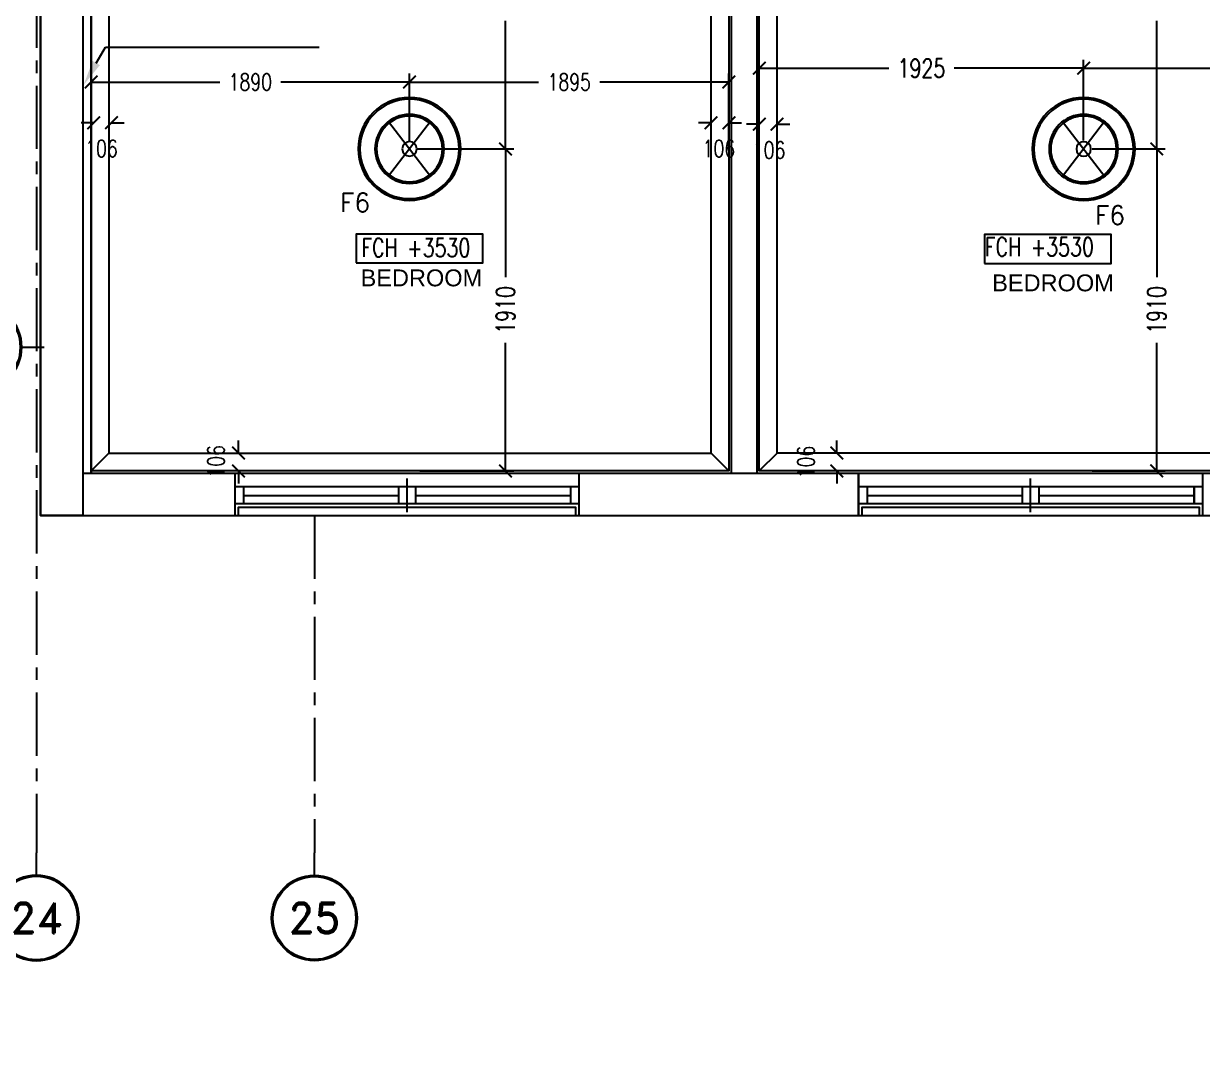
# Model space of a CAD drawing. Header units: millimetres. Extents: x 186805 to 449048, y 2167 to 51540.
# Drawn here: x 420427 to 427423, y 3234 to 9301 of the extents above; entities that cross this region are included whole.
import ezdxf
from ezdxf.enums import TextEntityAlignment as Align

# ---------------------------------------------------------------- set-up
doc = ezdxf.new("R2010")
doc.units = ezdxf.units.MM
for name, pattern in [('BC$0$XR-BAS2-BLOCK-B$1$CENTER', [2, 1.25, -0.25, 0.25, -0.25]), ('CENTER', [2, 1.25, -0.25, 0.25, -0.25]), ('HIDDEN2', [0.1875, 0.125, -0.0625])]:
    doc.linetypes.add(name, pattern=pattern)
doc.layers.get('0').update_dxf_attribs({"linetype": 'CONTINUOUS'})
doc.layers.get('Defpoints').update_dxf_attribs({"linetype": 'CONTINUOUS'})
doc.layers.add('0-60x60-C', color=3, linetype='CONTINUOUS', lineweight=13)
doc.layers.add('wall', color=4, linetype='CONTINUOUS', lineweight=25)
for name, color, linetype in [('0-cornice-C', 3, 'CONTINUOUS'), ('0TG-grid', 9, 'CENTER'), ('0TG-text', 4, 'CONTINUOUS'), ('5 cm Ins.plasticboard', 211, 'CONTINUOUS'), ('A-ABOVE DOOR', 1, 'HIDDEN2'), ('A-CONC-BLDG', 6, 'CONTINUOUS'), ('A-HATCH', 252, 'CONTINUOUS'), ('A-JOINT', 4, 'CONTINUOUS'), ('a-wall', 140, 'CONTINUOUS'), ('A-WIND', 4, 'CONTINUOUS'), ('ALAN', 6, 'CONTINUOUS'), ('BC$0$SHORE-AXE$0$A-SYMBOLS', 55, 'CONTINUOUS'), ('dimension', 7, 'CONTINUOUS'), ('E-ARMATUR', 2, 'CONTINUOUS'), ('TEXT', 3, 'CONTINUOUS'), ('txt1', 4, 'CONTINUOUS')]:
    doc.layers.add(name, color=color, linetype=linetype)
doc.layers.add('D-ACC-150MM THICK', color=7, linetype='CONTINUOUS', true_color=0x309d2a)
doc.styles.add('BC$0$SHORE-AXE$0$ROMAND', font='ROMAND')
doc.styles.add('BW.B$0$SAS', font='sanss___.ttf')
doc.styles.add('ROMANS_075', font='romans.shx', dxfattribs={"width": 0.75})
doc.dimstyles.new('ARCH_1-50B$0', dxfattribs={"dimscale": 1000, "dimtxt": 0.11, "dimasz": 0.075, "dimexe": 0.05, "dimexo": 0.05, "dimgap": 0.055, "dimtad": 0, "dimdec": 0, "dimrnd": 1, "dimzin": 12, "dimdsep": 46, "dimtxsty": 'ROMANS_075', "dimblk1": 'ARCHTICK', "dimblk2": 'ARCHTICK', "dimsah": 1, "dimcen": 0.07, "dimclrd": 9, "dimclre": 9, "dimadec": 0, "dimazin": 0, "dimtfac": 1, "dimtdec": 0, "dimtofl": 0, "dimtmove": 0, "dimatfit": 3, "dimldrblk": 'ARCHTICK', "dimfxl": 0.05, "dimtolj": 1, "dimtzin": 12, "dimarcsym": 0})

# ---------------------------------------------------------------- blocks, each defined once
blk = doc.blocks.new('A$C7C4A1575')
at = {"layer": 'A-ABOVE DOOR', "color": 8, "linetype": 'Continuous'}
for p, q in [((23640.1, 45150), (21600.1, 45150)), ((27340.1, 45150), (25300.1, 45150)), ((21600.1, 44900), (23640.1, 44900)), ((25300.1, 44900), (27340.1, 44900))]:
    blk.add_line(p, q, dxfattribs=at)
at = {"layer": 'A-CONC-BLDG', "color": 8}
blk.add_lwpolyline([(28495.1, 41750), (28245.1, 41750), (28245.1, 45150), (28495.1, 45150)], close=True, dxfattribs=at)
at = {"layer": 'A-JOINT', "color": 8}
blk.add_line((28195.1, 44900), (28195.1, 41550), dxfattribs=at)
blk.add_lwpolyline([(28245.1, 40300), (28195.1, 40300), (28195.1, 44900)], dxfattribs=at)
at = {"layer": 'a-wall', "color": 8}
for p, q in [((21600.1, 45150), (19940.1, 45150)), ((21600.1, 44900), (21600.1, 45150)), ((25300.1, 45150), (23640.1, 45150)), ((23640.1, 45150), (23640.1, 44900)), ((25300.1, 44900), (25300.1, 45150)), ((27340.1, 45150), (27340.1, 44900)), ((28245.1, 45150), (27340.1, 45150)), ((20395.1, 44900), (21600.1, 44900)), ((23640.1, 44900), (25300.1, 44900)), ((24245.1, 40300), (24245.1, 44900)), ((24395.1, 44900), (24395.1, 40300)), ((27340.1, 44900), (28245.1, 44900))]:
    blk.add_line(p, q, dxfattribs=at)
at = {"layer": 'A-WIND', "color": 8}
for p, q in [((22620.1, 45130), (22620.1, 44930)), ((26320.1, 45130), (26320.1, 44930)), ((21600.1, 45080), (23640.1, 45080)), ((21650.1, 44980), (21650.1, 45080)), ((22570.1, 44980), (22570.1, 45080)), ((22670.1, 44980), (22670.1, 45080)), ((23590.1, 44980), (23590.1, 45080)), ((25300.1, 45080), (27340.1, 45080)), ((25350.1, 44980), (25350.1, 45080)), ((26270.1, 44980), (26270.1, 45080)), ((26370.1, 44980), (26370.1, 45080)), ((27290.1, 44980), (27290.1, 45080)), ((22570.1, 45030), (21650.1, 45030)), ((23590.1, 45030), (22670.1, 45030)), ((26270.1, 45030), (25350.1, 45030)), ((27290.1, 45030), (26370.1, 45030)), ((21600.1, 44980), (23640.1, 44980)), ((25300.1, 44980), (27340.1, 44980))]:
    blk.add_line(p, q, dxfattribs=at)
at = {"layer": 'ALAN', "color": 8}
blk.add_lwpolyline([(29807.5, 32774), (28495.1, 34086.4), (28495.1, 45150), (27320.1, 45150), (27320.1, 45100), (25320.1, 45100), (25320.1, 45150), (23620.1, 45150), (23620.1, 45100), (21620.1, 45100), (21620.1, 45150), (19920.1, 45150), (19920.1, 45100), (17920.1, 45100), (17920.1, 45150), (17646.9, 45150), (17503.8, 45007), (17114.9, 45395.9, 2.414214), (14710.8, 45395.9), (9407.5, 40092.6)], format="xyb", dxfattribs=at)
at = {"layer": 'txt1', "color": 8}
for p, q in [((28164.7, 42465.6), (28110.6, 42372)), ((28164.7, 42465.6), (28110.6, 42372)), ((28110.6, 42372), (26842, 42372))]:
    blk.add_line(p, q, dxfattribs=at)
blk.add_solid([(28239.7, 42595.5), (28143, 42478.1), (28186.3, 42453.1)], dxfattribs=at)
blk.add_solid([(28239.7, 42595.5), (28143, 42478.1), (28186.3, 42453.1)], dxfattribs=at)
blk = doc.blocks.new('A$C32DD6ECA')
at = {"layer": '0-60x60-C', "color": 16, "xscale": 0.04183124983683228, "yscale": 0.04183124983683228, "zscale": 0.04183124983683228, "rotation": 180}
blk.add_blockref('A$C7C4A1575', (4397.08, 2202.64), dxfattribs=at)
blk = doc.blocks.new('W1')
at = {"layer": 'A-WIND'}
for p, q in [((-1000, 230), (-1000, 30)), ((-2020, 180), (20, 180)), ((-1970, 80), (-1970, 180)), ((-1050, 80), (-1050, 180)), ((-950, 80), (-950, 180)), ((-30, 80), (-30, 180)), ((-2020, 80), (20, 80)), ((-1050, 130), (-1970, 130)), ((-30, 130), (-950, 130))]:
    blk.add_line(p, q, dxfattribs=at)
blk = doc.blocks.new('BC$0$SHORE-AXE$0$A-SYM18')
at = {"color": 0, "linetype": 'ByBlock'}
blk.add_line((0, 266), (0, 0), dxfattribs=at)
for radius in [508, 500, 492]:
    blk.add_circle((0, 774), radius, dxfattribs=at)
at = {"color": 0, "linetype": 'ByBlock', "style": 'BC$0$SHORE-AXE$0$ROMAND'}
blk.add_attdef('AXE_NUMBER', text='', height=360, dxfattribs=at).set_placement((0, 774), align=Align.MIDDLE)
blk = doc.blocks.new('_ArchTick')
at = {"color": 0, "linetype": 'ByBlock', "const_width": 0.15}
blk.add_lwpolyline([(-0.5, -0.5), (0.5, 0.5)], dxfattribs=at)
blk = doc.blocks.new('*D99')
at = {"layer": 'Defpoints', "color": 0, "transparency": 16777216}
for p in [(-577122.9, -214184.1), (-577122.9, -214184.1), (-577016.9, -214184.1)]:
    blk.add_point(p, dxfattribs=at)
at = {"layer": 'dimension', "color": 9, "lineweight": -2, "transparency": 16777216}
for p, q in [((-577122.9, -214184.1), (-577197.9, -214184.1)), ((-577016.9, -214184.1), (-576941.9, -214184.1))]:
    blk.add_line(p, q, dxfattribs=at)
at = {"layer": 'dimension', "color": 9, "lineweight": -2, "transparency": 16777216, "xscale": 75, "yscale": 75, "zscale": 75}
blk.add_blockref('_ArchTick', (-577122.9, -214184.1), dxfattribs=at)
at = {"layer": 'dimension', "color": 9, "lineweight": -2, "transparency": 16777216, "xscale": 75, "yscale": 75, "zscale": 75, "rotation": 180}
blk.add_blockref('_ArchTick', (-577016.9, -214184.1), dxfattribs=at)
at = {"layer": 'dimension', "color": 0, "transparency": 16777216, "insert": (-577076.5, -214337), "char_height": 100, "attachment_point": 5, "style": 'ROMANS_075'}
blk.add_mtext('\\A1;106', dxfattribs=at)
blk = doc.blocks.new('*D100')
at = {"layer": 'Defpoints', "color": 0, "transparency": 16777216}
for p in [(-579927.1, -216143.1), (-579927.1, -216143.1), (-579927.1, -216249.1)]:
    blk.add_point(p, dxfattribs=at)
at = {"layer": 'dimension', "color": 9, "lineweight": -2, "transparency": 16777216}
for p, q in [((-579927.1, -216143.1), (-579927.1, -216068.1)), ((-579877.1, -216143.1), (-579877.1, -216143.1)), ((-579927.1, -216249.1), (-579927.1, -216324.1)), ((-579877.1, -216249.1), (-579877.1, -216249.1))]:
    blk.add_line(p, q, dxfattribs=at)
at = {"layer": 'dimension', "color": 9, "lineweight": -2, "transparency": 16777216, "xscale": 75, "yscale": 75, "zscale": 75}
for p, rotation in [((-579927.1, -216143.1), 270), ((-579927.1, -216249.1), 90)]:
    blk.add_blockref('_ArchTick', p, dxfattribs=dict(at, rotation=rotation))
at = {"layer": 'dimension', "color": 0, "transparency": 16777216, "insert": (-580060.6, -216192.4), "char_height": 100, "attachment_point": 5, "rotation": 90, "style": 'ROMANS_075'}
blk.add_mtext('\\A1;106', dxfattribs=at)
blk = doc.blocks.new('*D101')
at = {"layer": 'Defpoints', "color": 0, "transparency": 16777216}
for p in [(-576836.9, -214192.2), (-576836.9, -214192.2), (-576730.9, -214192.2)]:
    blk.add_point(p, dxfattribs=at)
at = {"layer": 'dimension', "color": 9, "lineweight": -2, "transparency": 16777216}
for p, q in [((-576836.9, -214192.2), (-576911.9, -214192.2)), ((-576730.9, -214192.2), (-576655.9, -214192.2))]:
    blk.add_line(p, q, dxfattribs=at)
at = {"layer": 'dimension', "color": 9, "lineweight": -2, "transparency": 16777216, "xscale": 75, "yscale": 75, "zscale": 75}
blk.add_blockref('_ArchTick', (-576836.9, -214192.2), dxfattribs=at)
at = {"layer": 'dimension', "color": 9, "lineweight": -2, "transparency": 16777216, "xscale": 75, "yscale": 75, "zscale": 75, "rotation": 180}
blk.add_blockref('_ArchTick', (-576730.9, -214192.2), dxfattribs=at)
at = {"layer": 'dimension', "color": 0, "transparency": 16777216, "insert": (-576778.4, -214346), "char_height": 100, "attachment_point": 5, "style": 'ROMANS_075'}
blk.add_mtext('\\A1;106', dxfattribs=at)
blk = doc.blocks.new('*D102')
at = {"layer": 'Defpoints', "color": 0, "transparency": 16777216}
for p in [(-576376.8, -216143.1), (-576227.1, -216143.1), (-576227.1, -216249.1)]:
    blk.add_point(p, dxfattribs=at)
at = {"layer": 'dimension', "color": 9, "lineweight": -2, "transparency": 16777216}
for p, q in [((-576376.8, -216143.1), (-576376.8, -216068.1)), ((-576277.1, -216143.1), (-576426.8, -216143.1)), ((-576277.1, -216249.1), (-576426.8, -216249.1)), ((-576376.8, -216249.1), (-576376.8, -216324.1))]:
    blk.add_line(p, q, dxfattribs=at)
at = {"layer": 'dimension', "color": 9, "lineweight": -2, "transparency": 16777216, "xscale": 75, "yscale": 75, "zscale": 75}
for p, rotation in [((-576376.8, -216143.1), 270), ((-576376.8, -216249.1), 90)]:
    blk.add_blockref('_ArchTick', p, dxfattribs=dict(at, rotation=rotation))
at = {"layer": 'dimension', "color": 0, "transparency": 16777216, "insert": (-576559.3, -216196.1), "char_height": 100, "attachment_point": 5, "rotation": 90, "style": 'ROMANS_075'}
blk.add_mtext('\\A1;106', dxfattribs=at)
blk = doc.blocks.new('*D201')
at = {"layer": 'Defpoints', "color": 0, "transparency": 16777216}
for p in [(-580786.9, -214184.1), (-580786.9, -214184.1), (-580680.9, -214184.1)]:
    blk.add_point(p, dxfattribs=at)
at = {"layer": 'dimension', "color": 9, "lineweight": -2, "transparency": 16777216}
for p, q in [((-580786.9, -214184.1), (-580861.9, -214184.1)), ((-580680.9, -214184.1), (-580605.9, -214184.1))]:
    blk.add_line(p, q, dxfattribs=at)
at = {"layer": 'dimension', "color": 9, "lineweight": -2, "transparency": 16777216, "xscale": 75, "yscale": 75, "zscale": 75}
blk.add_blockref('_ArchTick', (-580786.9, -214184.1), dxfattribs=at)
at = {"layer": 'dimension', "color": 9, "lineweight": -2, "transparency": 16777216, "xscale": 75, "yscale": 75, "zscale": 75, "rotation": 180}
blk.add_blockref('_ArchTick', (-580680.9, -214184.1), dxfattribs=at)
at = {"layer": 'dimension', "color": 0, "transparency": 16777216, "insert": (-580740.5, -214337), "char_height": 100, "attachment_point": 5, "style": 'ROMANS_075'}
blk.add_mtext('\\A1;106', dxfattribs=at)
blk = doc.blocks.new('F66')
at = {"layer": 'E-ARMATUR'}
h = blk.add_hatch(color=16, dxfattribs=at)
h.paths.add_polyline_path([(-295, 0, -0.414214), (0, 295), (0, 305, 0.414214), (-305, 0, 0.414214), (0, -305), (0, -295, -0.414214)])
h.paths.add_polyline_path([(-195, 0, -0.414214), (0, 195), (0, 205, 0.414214), (-205, 0, 0.414214), (0, -205), (0, -195, -0.414214)], flags=17)
h = blk.add_hatch(color=16, dxfattribs=at)
h.paths.add_polyline_path([(195, 0), (205, 0, 0.414214), (0, 205), (0, 195, -0.414214)], flags=17)
h.paths.add_polyline_path([(295, 0), (305, 0, 0.414214), (0, 305), (0, 295, -0.414214)])
h = blk.add_hatch(color=16, dxfattribs=at)
h.paths.add_polyline_path([(205, 0), (195, 0, -0.414214), (0, -195), (0, -205, 0.414214)])
h.paths.add_polyline_path([(305, 0), (295, 0, -0.414214), (0, -295), (0, -305, 0.414214)])
at = {"layer": 'E-ARMATUR', "color": 16}
for p, q in [((124, -163.2), (-125, 162.4)), ((-125, -162.4), (125, 162.4))]:
    blk.add_line(p, q, dxfattribs=at)
for radius in [305, 295, 205, 195, 43.2]:
    blk.add_circle((0, 0), radius, dxfattribs=at)
blk = doc.blocks.new('*D202')
at = {"layer": 'Defpoints', "color": 0, "transparency": 16777216}
for p in [(-577016.9, -213942.3), (-578912.3, -214339.2), (-577016.9, -214387)]:
    blk.add_point(p, dxfattribs=at)
at = {"layer": 'dimension', "color": 9, "lineweight": -2, "transparency": 16777216}
for p, q in [((-578912.3, -214289.2), (-578912.3, -213892.3)), ((-577016.9, -214337), (-577016.9, -213892.3)), ((-578912.3, -213942.3), (-578146.4, -213942.3)), ((-577016.9, -213942.3), (-577782.8, -213942.3))]:
    blk.add_line(p, q, dxfattribs=at)
at = {"layer": 'dimension', "color": 9, "lineweight": -2, "transparency": 16777216, "xscale": 75, "yscale": 75, "zscale": 75, "rotation": 180}
blk.add_blockref('_ArchTick', (-578912.3, -213942.3), dxfattribs=at)
at = {"layer": 'dimension', "color": 9, "lineweight": -2, "transparency": 16777216, "xscale": 75, "yscale": 75, "zscale": 75}
blk.add_blockref('_ArchTick', (-577016.9, -213942.3), dxfattribs=at)
at = {"layer": 'dimension', "color": 0, "transparency": 16777216, "insert": (-577964.6, -213942.3), "char_height": 100, "attachment_point": 5, "style": 'ROMANS_075'}
blk.add_mtext('\\A1;1895', dxfattribs=at)
blk = doc.blocks.new('*D203')
at = {"layer": 'Defpoints', "color": 0, "transparency": 16777216}
for p in [(-580801.9, -213942.3), (-578912.3, -214339.2), (-580801.9, -214387)]:
    blk.add_point(p, dxfattribs=at)
at = {"layer": 'dimension', "color": 9, "lineweight": -2, "transparency": 16777216}
for p, q in [((-580801.9, -214337), (-580801.9, -213892.3)), ((-578912.3, -214289.2), (-578912.3, -213892.3)), ((-580801.9, -213942.3), (-580038.9, -213942.3)), ((-578912.3, -213942.3), (-579675.3, -213942.3))]:
    blk.add_line(p, q, dxfattribs=at)
at = {"layer": 'dimension', "color": 9, "lineweight": -2, "transparency": 16777216, "xscale": 75, "yscale": 75, "zscale": 75, "rotation": 180}
blk.add_blockref('_ArchTick', (-580801.9, -213942.3), dxfattribs=at)
at = {"layer": 'dimension', "color": 9, "lineweight": -2, "transparency": 16777216, "xscale": 75, "yscale": 75, "zscale": 75}
blk.add_blockref('_ArchTick', (-578912.3, -213942.3), dxfattribs=at)
at = {"layer": 'dimension', "color": 0, "transparency": 16777216, "insert": (-579857.1, -213942.3), "char_height": 100, "attachment_point": 5, "style": 'ROMANS_075'}
blk.add_mtext('\\A1;1890', dxfattribs=at)
blk = doc.blocks.new('*D204')
at = {"layer": 'Defpoints', "color": 0, "transparency": 16777216}
for p in [(-578912.3, -214339.2), (-578901.9, -216249.1), (-578343.2, -216249.1)]:
    blk.add_point(p, dxfattribs=at)
at = {"layer": 'dimension', "color": 9, "lineweight": -2, "transparency": 16777216}
for p, q in [((-578862.3, -214339.2), (-578293.2, -214339.2)), ((-578343.2, -214339.2), (-578343.2, -215099.7)), ((-578343.2, -216249.1), (-578343.2, -215488.6)), ((-578851.9, -216249.1), (-578293.2, -216249.1))]:
    blk.add_line(p, q, dxfattribs=at)
at = {"layer": 'dimension', "color": 9, "lineweight": -2, "transparency": 16777216, "xscale": 75, "yscale": 75, "zscale": 75}
for p, rotation in [((-578343.2, -214339.2), 90), ((-578343.2, -216249.1), 270)]:
    blk.add_blockref('_ArchTick', p, dxfattribs=dict(at, rotation=rotation))
at = {"layer": 'dimension', "color": 0, "transparency": 16777216, "insert": (-578343.2, -215294.1), "char_height": 110, "attachment_point": 5, "rotation": 90, "style": 'ROMANS_075'}
blk.add_mtext('\\A1;1910', dxfattribs=at)
blk = doc.blocks.new('*D205')
at = {"layer": 'Defpoints', "color": 0, "transparency": 16777216}
for p in [(-578343.2, -212429.1), (-578343.2, -212429.1), (-578343.2, -214339.2)]:
    blk.add_point(p, dxfattribs=at)
at = {"layer": 'dimension', "color": 9, "lineweight": -2, "transparency": 16777216}
for p, q in [((-578343.2, -212429.1), (-578343.2, -213189.7)), ((-578293.2, -212429.1), (-578293.2, -212429.1)), ((-578343.2, -214339.2), (-578343.2, -213578.6)), ((-578293.2, -214339.2), (-578293.2, -214339.2))]:
    blk.add_line(p, q, dxfattribs=at)
at = {"layer": 'dimension', "color": 9, "lineweight": -2, "transparency": 16777216, "xscale": 75, "yscale": 75, "zscale": 75}
for p, rotation in [((-578343.2, -212429.1), 90), ((-578343.2, -214339.2), 270)]:
    blk.add_blockref('_ArchTick', p, dxfattribs=dict(at, rotation=rotation))
at = {"layer": 'dimension', "color": 0, "transparency": 16777216, "insert": (-578343.2, -213384.1), "char_height": 110, "attachment_point": 5, "rotation": 90, "style": 'ROMANS_075'}
blk.add_mtext('\\A1;1910', dxfattribs=at)
blk = doc.blocks.new('*D206')
at = {"layer": 'Defpoints', "color": 0, "transparency": 16777216}
for p in [(-574911.8, -214339.5), (-574911.8, -216249.1), (-574478.3, -216249.1)]:
    blk.add_point(p, dxfattribs=at)
at = {"layer": 'dimension', "color": 9, "lineweight": -2, "transparency": 16777216}
for p, q in [((-574861.8, -214339.5), (-574428.3, -214339.5)), ((-574478.3, -214339.5), (-574478.3, -215099.8)), ((-574478.3, -216249.1), (-574478.3, -215488.8)), ((-574861.8, -216249.1), (-574428.3, -216249.1))]:
    blk.add_line(p, q, dxfattribs=at)
at = {"layer": 'dimension', "color": 9, "lineweight": -2, "transparency": 16777216, "xscale": 75, "yscale": 75, "zscale": 75}
for p, rotation in [((-574478.3, -214339.5), 90), ((-574478.3, -216249.1), 270)]:
    blk.add_blockref('_ArchTick', p, dxfattribs=dict(at, rotation=rotation))
at = {"layer": 'dimension', "color": 0, "transparency": 16777216, "insert": (-574478.3, -215294.3), "char_height": 110, "attachment_point": 5, "rotation": 90, "style": 'ROMANS_075'}
blk.add_mtext('\\A1;1910', dxfattribs=at)
blk = doc.blocks.new('*D207')
at = {"layer": 'Defpoints', "color": 0, "transparency": 16777216}
for p in [(-574478.3, -212429.1), (-574478.3, -212429.1), (-574478.3, -214339.5)]:
    blk.add_point(p, dxfattribs=at)
at = {"layer": 'dimension', "color": 9, "lineweight": -2, "transparency": 16777216}
for p, q in [((-574478.3, -212429.1), (-574478.3, -213189.8)), ((-574428.3, -212429.1), (-574428.3, -212429.1)), ((-574478.3, -214339.5), (-574478.3, -213578.8)), ((-574428.3, -214339.5), (-574428.3, -214339.5))]:
    blk.add_line(p, q, dxfattribs=at)
at = {"layer": 'dimension', "color": 9, "lineweight": -2, "transparency": 16777216, "xscale": 75, "yscale": 75, "zscale": 75}
for p, rotation in [((-574478.3, -212429.1), 90), ((-574478.3, -214339.5), 270)]:
    blk.add_blockref('_ArchTick', p, dxfattribs=dict(at, rotation=rotation))
at = {"layer": 'dimension', "color": 0, "transparency": 16777216, "insert": (-574478.3, -213384.3), "char_height": 110, "attachment_point": 5, "rotation": 90, "style": 'ROMANS_075'}
blk.add_mtext('\\A1;1910', dxfattribs=at)
blk = doc.blocks.new('*D208')
at = {"layer": 'Defpoints', "color": 0, "transparency": 16777216}
for p in [(-576836.9, -213860.4), (-576836.9, -214339.5), (-574911.8, -214339.5)]:
    blk.add_point(p, dxfattribs=at)
at = {"layer": 'dimension', "color": 9, "lineweight": -2, "transparency": 16777216}
for p, q in [((-576836.9, -214289.5), (-576836.9, -213810.4)), ((-576836.9, -213860.4), (-576068.8, -213860.4)), ((-574911.8, -213860.4), (-575679.9, -213860.4)), ((-574911.8, -214289.5), (-574911.8, -213810.4))]:
    blk.add_line(p, q, dxfattribs=at)
at = {"layer": 'dimension', "color": 9, "lineweight": -2, "transparency": 16777216, "xscale": 75, "yscale": 75, "zscale": 75, "rotation": 180}
blk.add_blockref('_ArchTick', (-576836.9, -213860.4), dxfattribs=at)
at = {"layer": 'dimension', "color": 9, "lineweight": -2, "transparency": 16777216, "xscale": 75, "yscale": 75, "zscale": 75}
blk.add_blockref('_ArchTick', (-574911.8, -213860.4), dxfattribs=at)
at = {"layer": 'dimension', "color": 0, "transparency": 16777216, "insert": (-575874.3, -213860.4), "char_height": 110, "attachment_point": 5, "style": 'ROMANS_075'}
blk.add_mtext('\\A1;1925', dxfattribs=at)
blk = doc.blocks.new('*D209')
at = {"layer": 'Defpoints', "color": 0, "transparency": 16777216}
for p in [(-573016.9, -213860.4), (-574911.8, -214339.5), (-573016.9, -214339.5)]:
    blk.add_point(p, dxfattribs=at)
at = {"layer": 'dimension', "color": 9, "lineweight": -2, "transparency": 16777216}
for p, q in [((-574911.8, -214289.5), (-574911.8, -213810.4)), ((-574911.8, -213860.4), (-574158.8, -213860.4)), ((-573016.9, -213860.4), (-573769.9, -213860.4)), ((-573016.9, -214289.5), (-573016.9, -213810.4))]:
    blk.add_line(p, q, dxfattribs=at)
at = {"layer": 'dimension', "color": 9, "lineweight": -2, "transparency": 16777216, "xscale": 75, "yscale": 75, "zscale": 75, "rotation": 180}
blk.add_blockref('_ArchTick', (-574911.8, -213860.4), dxfattribs=at)
at = {"layer": 'dimension', "color": 9, "lineweight": -2, "transparency": 16777216, "xscale": 75, "yscale": 75, "zscale": 75}
blk.add_blockref('_ArchTick', (-573016.9, -213860.4), dxfattribs=at)
at = {"layer": 'dimension', "color": 0, "transparency": 16777216, "insert": (-573964.3, -213860.4), "char_height": 110, "attachment_point": 5, "style": 'ROMANS_075'}
blk.add_mtext('\\A1;1895', dxfattribs=at)
blk = doc.blocks.new('A$C35C014DB')
at = {"color": 9}
for points in [[(3203.6, 7582.9), (3383.6, 7582.9), (3383.6, 8332.9), (4703.6, 8332.9), (4703.6, 3762.9), (918.6, 3762.9), (918.6, 3762.9)], [(8424.5, 7582.9), (8703.6, 7303.9), (8703.6, 3762.9), (4883.6, 3762.9), (4883.6, 8332.9), (6053.6, 8332.9), (6053.6, 7582.9), (6233.6, 7582.9), (6233.6, 7582.9)]]:
    blk.add_lwpolyline(points, dxfattribs=at)
at = {"layer": '0-cornice-C', "color": 1}
for p, q in [((1024.6, 3868.9), (918.6, 3762.9)), ((4597.6, 3868.9), (4703.6, 3762.9)), ((4989.6, 3868.9), (4883.6, 3762.9))]:
    blk.add_line(p, q, dxfattribs=at)
for points in [[(1024.6, 3868.9), (4597.6, 3868.9), (4597.6, 7476.9), (1024.6, 7476.9)], [(8597.6, 7260), (8597.6, 3868.9), (4989.6, 3868.9), (4989.6, 7476.9), (8380.6, 7476.9)]]:
    blk.add_lwpolyline(points, close=True, dxfattribs=at)
at = {"layer": '0TG-grid', "linetype": 'BC$0$XR-BAS2-BLOCK-B$1$CENTER', "ltscale": 300}
for p, q in [((593.6, 15047.9), (593.6, 1497.9)), ((2243.6, 3497.9), (2243.6, 1497.9))]:
    blk.add_line(p, q, dxfattribs=at)
at = {"layer": '5 cm Ins.plasticboard'}
blk.add_lwpolyline([(868.6, 8347.9), (918.6, 8347.9), (918.6, 3747.9)], dxfattribs=at)
at = {"layer": 'A-ABOVE DOOR', "linetype": 'Continuous'}
for p, q in [((3813.6, 3747.9), (1773.6, 3747.9)), ((7513.6, 3747.9), (5473.6, 3747.9)), ((1773.6, 3497.9), (3813.6, 3497.9)), ((5473.6, 3497.9), (7513.6, 3497.9))]:
    blk.add_line(p, q, dxfattribs=at)
at = {"layer": 'A-CONC-BLDG'}
blk.add_lwpolyline([(618.6, 6897.9), (868.6, 6897.9), (868.6, 3497.9), (618.6, 3497.9)], close=True, dxfattribs=at)
at = {"layer": 'A-HATCH'}
blk.add_line((618.6, 3497.9), (868.6, 3497.9), dxfattribs=at)
at = {"layer": 'D-ACC-150MM THICK'}
blk.add_line((4868.6, 3747.9), (4718.6, 3747.9), dxfattribs=at)
at = {"layer": 'TEXT', "color": 4}
for points in [[(2491.5, 4996.5), (3244, 4996.5), (3244, 5168.3), (2491.5, 5168.3)], [(6219.4, 4993.9), (6971.9, 4993.9), (6971.9, 5165.7), (6219.4, 5165.7)]]:
    blk.add_lwpolyline(points, close=True, dxfattribs=at)
at = {"layer": 'wall'}
for p, q in [((4718.6, 3747.9), (4718.6, 8347.9)), ((4868.6, 8347.9), (4868.6, 3747.9)), ((1773.6, 3747.9), (868.6, 3747.9)), ((1773.6, 3497.9), (1773.6, 3747.9)), ((5473.6, 3747.9), (3813.6, 3747.9)), ((3813.6, 3747.9), (3813.6, 3497.9)), ((5473.6, 3497.9), (5473.6, 3747.9)), ((868.6, 3497.9), (1773.6, 3497.9)), ((3813.6, 3497.9), (5473.6, 3497.9))]:
    blk.add_line(p, q, dxfattribs=at)
at = {"layer": 'A-WIND', "rotation": 180}
for p in [(1793.6, 3747.9), (5493.6, 3747.9)]:
    blk.add_blockref('W1', p, dxfattribs=at)
at = {"layer": 'BC$0$SHORE-AXE$0$A-SYMBOLS'}
ref = blk.add_blockref('BC$0$SHORE-AXE$0$A-SYM18', (640.7, 4498), dxfattribs=dict(at, xscale=-0.5, yscale=0.5, zscale=0.5, rotation=90))
ref.add_attrib('AXE_NUMBER', 'G', dxfattribs={"layer": '0', "color": 3, "linetype": 'ByBlock', "height": 180, "style": 'BC$0$SHORE-AXE$0$ROMAND'}).set_placement((253.9, 4498), align=Align.MIDDLE)
ref = blk.add_blockref('BC$0$SHORE-AXE$0$A-SYM18', (593.6, 1497.9), dxfattribs=dict(at, xscale=-0.5, yscale=0.5, zscale=0.5, rotation=180))
ref.add_attrib('AXE_NUMBER', '24', dxfattribs={"layer": '0', "color": 3, "linetype": 'ByBlock', "height": 180, "style": 'BC$0$SHORE-AXE$0$ROMAND'}).set_placement((593.6, 1111.2), align=Align.MIDDLE)
ref = blk.add_blockref('BC$0$SHORE-AXE$0$A-SYM18', (2243.6, 1497.9), dxfattribs=dict(at, xscale=0.5, yscale=0.5, zscale=0.5, rotation=180))
ref.add_attrib('AXE_NUMBER', '25', dxfattribs={"layer": '0', "color": 3, "linetype": 'ByBlock', "height": 180, "style": 'BC$0$SHORE-AXE$0$ROMAND'}).set_placement((2243.6, 1111.2), align=Align.MIDDLE)
at = {"layer": 'E-ARMATUR', "xscale": -1, "rotation": 180}
for p in [(2808.1, 5672.9), (6808.6, 5672.5)]:
    blk.add_blockref('F66', p, dxfattribs=at)
at = {"layer": '0TG-text', "style": 'BW.B$0$SAS'}
for p in [(2878.5, 4858), (6626.9, 4828.4)]:
    blk.add_text('BEDROOM', height=100, dxfattribs=at).set_placement(p, align=Align.CENTER)
at = {"layer": 'TEXT', "color": 2, "linetype": 'Continuous', "style": 'ROMANS_075'}
for p in [(2395.5, 5300.4), (6875.7, 5224.9)]:
    blk.add_text('F6', height=110, dxfattribs=at).set_placement(p)
at = {"layer": 'TEXT', "color": 2, "linetype": 'Continuous', "char_height": 110, "attachment_point": 4, "style": 'ROMANS_075'}
for insert in [(2522.1, 5087.1), (6222.4, 5092)]:
    blk.add_mtext('FCH +3530', dxfattribs=dict(at, insert=insert))
at = {"layer": 'dimension', "color": 2}
for base, p1, p2, picture, middle in [((3377.2, 7582.9), (3377.2, 5672.9), (3377.2, 7582.9), '*D205', (3377.2, 6627.9)), ((7242.1, 7582.9), (7242.1, 5672.5), (7242.1, 7582.9), '*D207', (7242.1, 6627.7)), ((3377.2, 3762.9), (2808.1, 5672.9), (2818.6, 3762.9), '*D204', (3377.2, 4717.9)), ((7242.1, 3762.9), (6808.6, 5672.5), (6808.6, 3762.9), '*D206', (7242.1, 4717.7))]:
    dim = blk.add_linear_dim(base=base, p1=p1, p2=p2, angle=270, dimstyle='ARCH_1-50B$0', dxfattribs=at)
    dim.commit()
    dim.dimension.update_dxf_attribs({"geometry": picture, "text_midpoint": middle, "insert": (581720.5, 220012)})
for base, p2, picture, middle in [((4883.6, 6151.6), (4883.6, 5672.5), '*D208', (5846.1, 6151.6)), ((8703.6, 6151.6), (8703.6, 5672.5), '*D209', (7756.1, 6151.6))]:
    dim = blk.add_linear_dim(base=base, p1=(6808.6, 5672.5), p2=p2, dimstyle='ARCH_1-50B$0', dxfattribs=at)
    dim.commit()
    dim.dimension.update_dxf_attribs({"geometry": picture, "text_midpoint": middle, "insert": (581720.5, 220012)})
at = {"layer": 'dimension'}
for base, p2, picture, middle in [((918.5735, 6069.7424), (918.5735, 5625.0812), '*D203', (1863.3601, 6069.7424)), ((4703.5735, 6069.7424), (4703.5735, 5625.0812), '*D202', (3755.8601, 6069.7424))]:
    dim = blk.add_linear_dim(base=base, p1=(2808.1468, 5672.8647), p2=p2, dimstyle='ARCH_1-50B$0', override={"dimtxt": 0.1, "dimtmove": 2}, dxfattribs=at)
    dim.commit()
    dim.dimension.update_dxf_attribs({"geometry": picture, "text_midpoint": middle, "insert": (581720.4558, 220012.0398)})
for base, p1, p2, angle, picture, middle in [((933.6, 5827.9), (1039.6, 5827.9), (933.6, 5827.9), 180, '*D201', (979.9, 5675.1)), ((4597.6, 5827.9), (4703.6, 5827.9), (4597.6, 5827.9), 180, '*D99', (4643.9, 5675.1)), ((1793.3, 3868.9), (1793.3, 3762.9), (1793.3, 3868.9), 270, '*D100', (1659.9, 3819.6))]:
    dim = blk.add_linear_dim(base=base, p1=p1, p2=p2, angle=angle, dimstyle='ARCH_1-50B$0', override={"dimtxt": 0.1, "dimtmove": 2}, dxfattribs=at)
    dim.commit()
    dim.dimension.update_dxf_attribs({"geometry": picture, "text_midpoint": middle, "dimtype": 128, "insert": (581720.5, 220012)})
dim = blk.add_linear_dim(base=(4883.6, 5819.9), p1=(4989.6, 5819.9), p2=(4883.6, 5819.9), dimstyle='ARCH_1-50B$0', override={"dimtxt": 0.1, "dimtmove": 2}, dxfattribs=at)
dim.commit()
dim.dimension.update_dxf_attribs({"geometry": '*D101', "text_midpoint": (4942.1, 5666), "dimtype": 128, "insert": (581720.5, 220012)})
dim = blk.add_linear_dim(base=(5343.7, 3868.9), p1=(5493.3, 3762.9), p2=(5493.3, 3868.9), angle=270, dimstyle='ARCH_1-50B$0', override={"dimtxt": 0.1, "dimtmove": 2}, dxfattribs=at)
dim.commit()
dim.dimension.update_dxf_attribs({"geometry": '*D102', "text_midpoint": (5161.2, 3815.9), "insert": (581720.5, 220012)})

msp = doc.modelspace()

# ---------------------------------------------------------------- block references
at = {"linetype": 'ByBlock'}
msp.add_blockref('A$C35C014DB', (419909.3, 2884.3), dxfattribs=at)
at = {"layer": '0-60x60-C', "color": 16, "xscale": 23.90557308239969, "yscale": 23.90557308239969, "zscale": 23.90557308239969}
msp.add_blockref('A$C32DD6ECA', (343908.2, -1123), dxfattribs=at)

doc.saveas('drawing.dxf')
